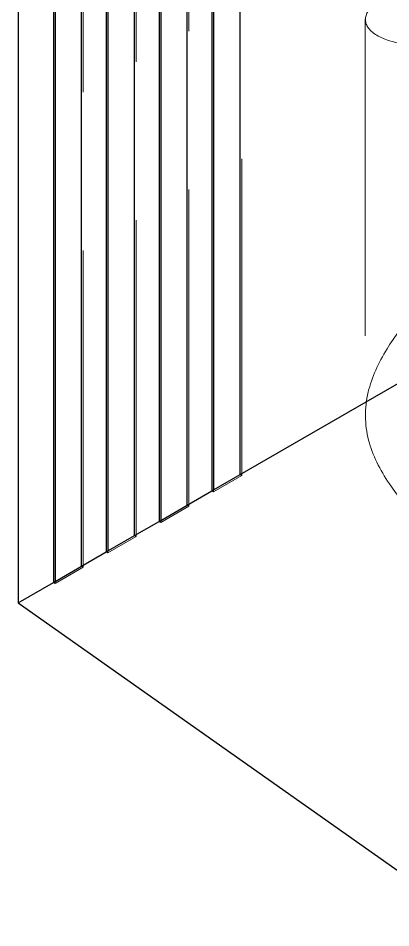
# Model space of a CAD drawing. Header units: millimetres. Extents: x 0 to 841, y 0 to 2287.
# Drawn here: x 619.299 to 620.796, y 256.412 to 260.061 of the extents above; entities that cross this region are included whole.
import ezdxf

# ---------------------------------------------------------------- set-up
doc = ezdxf.new("R2010")
doc.units = ezdxf.units.MM
doc.linetypes.add('HIDDEN', pattern=[1.905, 1.27, -0.635])

msp = doc.modelspace()

# ---------------------------------------------------------------- linework, layer by layer
at = {"color": 7, "linetype": 'Continuous', "lineweight": 25}
for p, q in [((620.1904, 258.2305), (620.1904, 263.8734)), ((620.0773, 263.8081), (620.0773, 258.1652)), ((620.0844, 263.804), (620.0844, 258.1693)), ((619.9783, 258.108), (619.9783, 263.7509)), ((619.8652, 263.6856), (619.8652, 258.0427)), ((619.8722, 263.6815), (619.8722, 258.0468)), ((619.7662, 257.9856), (619.7662, 263.6284)), ((619.653, 263.5631), (619.653, 257.9203)), ((619.6601, 263.5591), (619.6601, 257.9243)), ((619.5541, 257.8631), (619.5541, 263.506)), ((619.4409, 263.4407), (619.4409, 257.7978)), ((619.448, 263.4366), (619.448, 257.8019)), ((619.2995, 263.359), (619.2995, 257.7162)), ((620.1904, 258.2305), (625.2924, 261.1758)), ((620.0773, 258.1652), (620.1904, 258.2305)), ((619.9783, 258.108), (620.0773, 258.1652)), ((619.8652, 258.0427), (619.9783, 258.108)), ((619.7662, 257.9856), (619.8652, 258.0427)), ((619.653, 257.9203), (619.7662, 257.9856)), ((619.5541, 257.8631), (619.653, 257.9203)), ((619.4409, 257.7978), (619.5541, 257.8631)), ((619.2995, 257.7162), (619.4409, 257.7978)), ((619.2995, 257.7162), (621.1488, 256.4124))]:
    msp.add_line(p, q, dxfattribs=at)
at = {"color": 7, "linetype": 'HIDDEN', "lineweight": 18}
for p, q in [((620.1975, 258.2264), (620.1975, 263.8693)), ((619.9854, 258.104), (619.9854, 263.7468)), ((619.7733, 257.9815), (619.7733, 263.6244)), ((619.5611, 257.859), (619.5611, 263.5019)), ((620.6936, 260.0569), (620.6936, 258.4686)), ((620.1975, 258.2264), (620.1904, 258.2305)), ((620.0844, 258.1611), (620.1975, 258.2264)), ((620.0844, 258.1611), (620.0773, 258.1652)), ((620.0844, 258.1693), (620.0844, 258.1611)), ((619.8722, 258.0386), (619.9854, 258.104)), ((619.9854, 258.104), (619.9783, 258.108)), ((619.8722, 258.0386), (619.8652, 258.0427)), ((619.8722, 258.0468), (619.8722, 258.0386)), ((619.6601, 257.9162), (619.7733, 257.9815)), ((619.7733, 257.9815), (619.7662, 257.9856)), ((619.6601, 257.9162), (619.653, 257.9203)), ((619.6601, 257.9243), (619.6601, 257.9162)), ((619.448, 257.7937), (619.5611, 257.859)), ((619.5611, 257.859), (619.5541, 257.8631)), ((619.448, 257.7937), (619.4409, 257.7978)), ((619.448, 257.8019), (619.448, 257.7937))]:
    msp.add_line(p, q, dxfattribs=at)
for points in [[(620.8855, 260.1609), (620.8486, 260.1541), (620.7703, 260.1396), (620.6898, 260.0911), (620.6906, 260.0185), (620.8036, 259.9539), (621.0119, 259.9395), (621.234, 259.9585), (621.4415, 259.9579), (621.6382, 259.9516), (621.8623, 259.9639), (622.0722, 260.0079), (622.2863, 260.0958), (622.3974, 260.1896), (622.4499, 260.2339)], [(620.8855, 258.8806), (620.8486, 258.8326), (620.7703, 258.7306), (620.6898, 258.5571), (620.6906, 258.3709), (620.8036, 258.1505), (621.0119, 257.9363), (621.234, 257.6827), (621.4415, 257.4319), (621.6382, 257.2156), (621.8623, 257.0742), (622.0722, 256.989), (622.2863, 256.9631), (622.3974, 256.9663), (622.4499, 256.9677)]]:
    msp.add_open_spline(points, degree=3, knots=[0, 0, 0, 0, 0.061949, 0.131466, 0.207442, 0.278554, 0.399549, 0.500679, 0.606314, 0.720945, 0.786943, 0.858216, 0.933034, 1, 1, 1, 1], dxfattribs=at)

doc.saveas('drawing.dxf')
